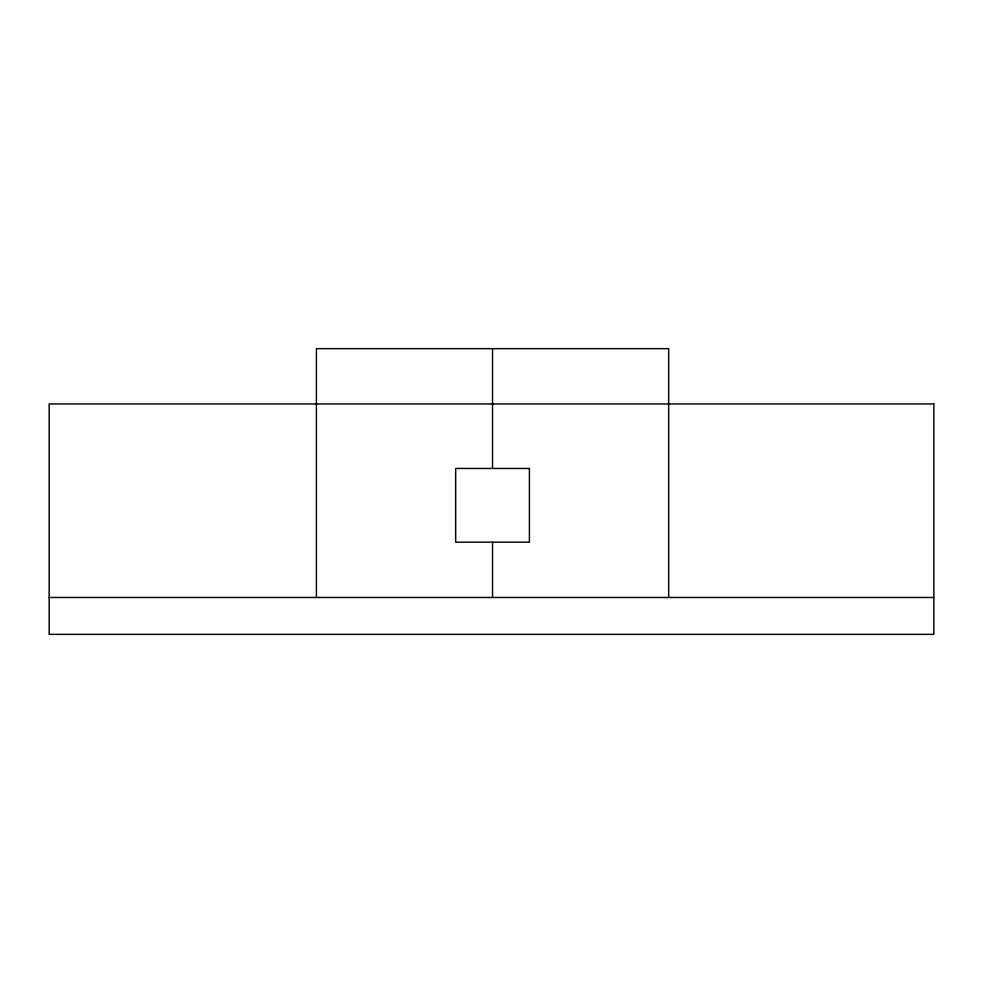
<?xml version="1.0" encoding="UTF-8"?>
<svg xmlns="http://www.w3.org/2000/svg" width="983" height="983" viewBox="0 0 983 983"><rect width="100%" height="100%" fill="white"/><g stroke="black" fill="none" stroke-linecap="round" stroke-linejoin="round"><path stroke-width="1.47" d="M49.15 597.48L933.85 597.48M668.673 597.48L668.673 348.658L316.403 348.658L316.403 597.48M492.532 348.658L492.532 468.461M492.532 542.186L492.532 597.48M933.85 403.952L49.15 403.952L49.15 634.342L933.85 634.342L933.85 403.952M529.395 468.461L455.67 468.461L455.67 542.186L529.395 542.186L529.395 468.461"/></g></svg>
